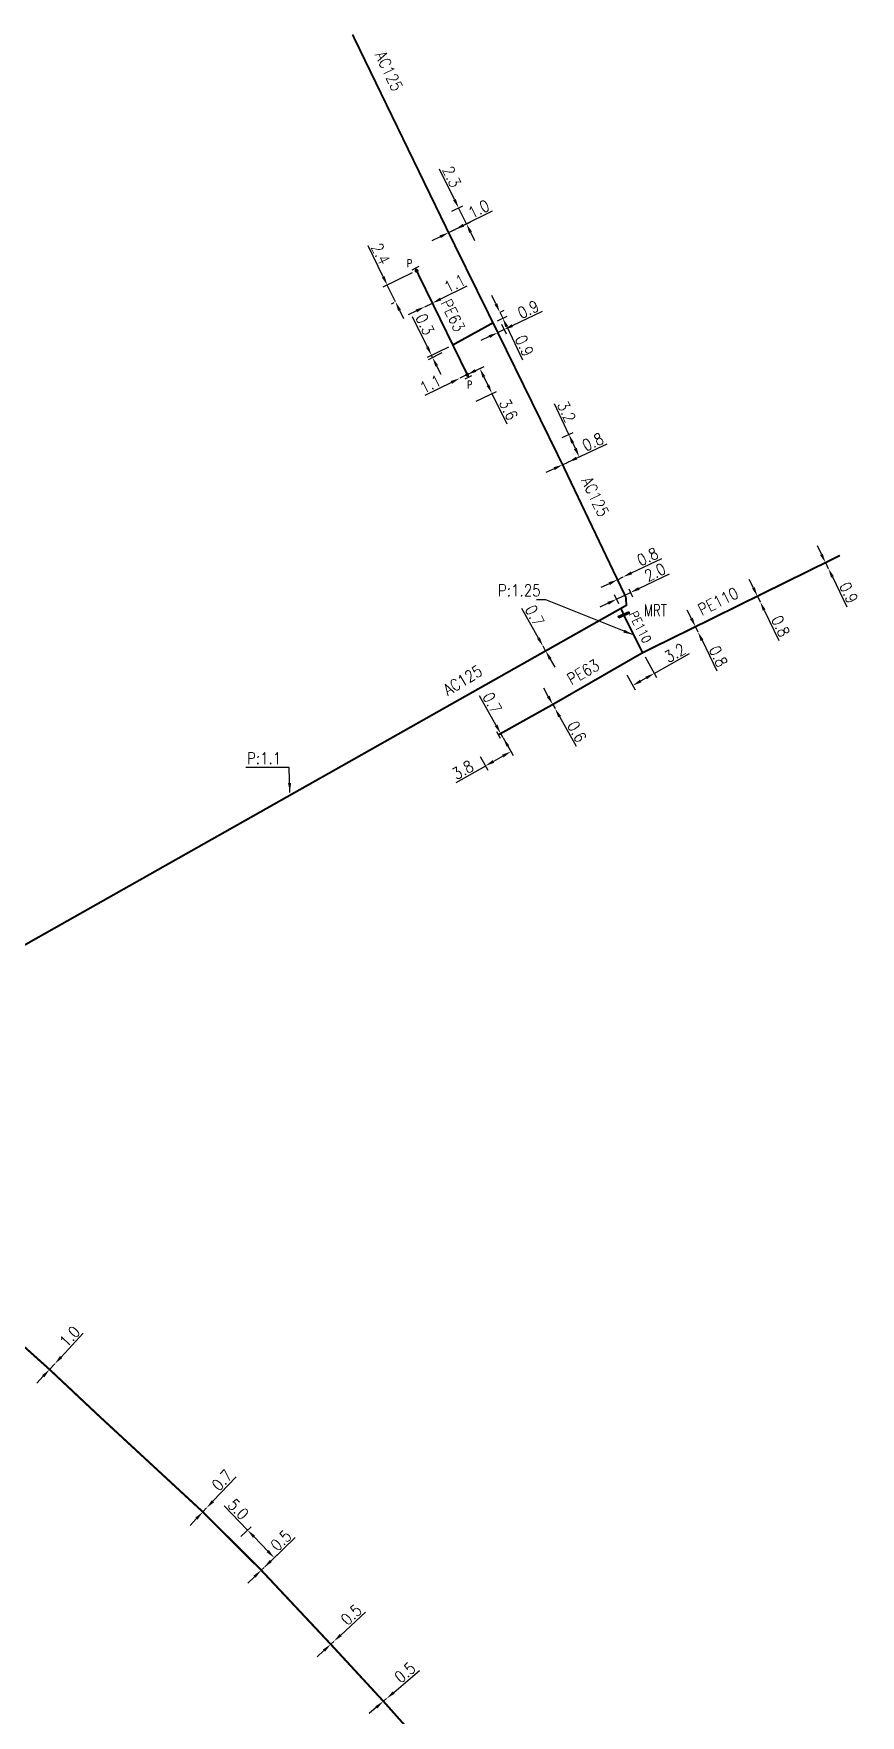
# Model space of a CAD drawing. Header units: millimetres. Extents: x 107999 to 109004, y 120010 to 121005.
# Drawn here: x 108895.8 to 109002.6, y 120782.9 to 121000.1 of the extents above; entities that cross this region are included whole.
import ezdxf
from ezdxf.enums import TextEntityAlignment as Align

# ---------------------------------------------------------------- set-up
doc = ezdxf.new("R2010")
doc.units = ezdxf.units.MM
doc.header["$PDMODE"] = 34
doc.linetypes.add('L_25_AP', pattern=[2000, 1000, 1000])
doc.linetypes.add('L_25_PE', pattern=[2000, 1000, 1000])
doc.layers.get('0').update_dxf_attribs({"linetype": 'CONTINUOUS'})
doc.layers.get('Defpoints').update_dxf_attribs({"linetype": 'CONTINUOUS'})
for name, color, linetype in [('L_150', 1, 'CONTINUOUS'), ('L_300', 7, 'CONTINUOUS'), ('L_340', 7, 'CONTINUOUS')]:
    doc.layers.add(name, color=color, linetype=linetype)
doc.styles.add('G_ROMANS', font='ROMANS.SHX', dxfattribs={"width": 0.75})
doc.styles.get("Standard").update_dxf_attribs({"font": 'romans.shx', "width": 0.85})
doc.dimstyles.get("Standard").update_dxf_attribs({"dimtxt": 1.5, "dimasz": 1.2, "dimexe": 0.625, "dimexo": 0.625, "dimgap": 0.25, "dimtad": 1, "dimdec": 1, "dimzin": 0, "dimdsep": 46, "dimtxsty": 'Standard', "dimcen": -0.5, "dimadec": 0, "dimazin": 0, "dimtfac": 1, "dimtdec": 1, "dimtmove": 0, "dimatfit": 3, "dimfxl": 0, "dimtolj": 1, "dimtzin": 0, "dimarcsym": 0})

# ---------------------------------------------------------------- blocks, each defined once
blk = doc.blocks.new('L_340_07')
at = {"color": 0, "linetype": 'Continuous', "const_width": 0.25, "flags": 128}
blk.add_lwpolyline([(0, 0), (0.35, 0)], dxfattribs=at)
at = {"color": 0, "linetype": 'Continuous', "flags": 128}
blk.add_lwpolyline([(0.35, -0.5), (0.35, 0.5)], dxfattribs=at)
at = {"color": 0, "linetype": 'Continuous', "width": 0.75, "flags": 3}
for tag, p in [('DEF_LEG', (0.72, -3.47)), ('DEF_COUP', (0.72, -5.97)), ('DEF_TYPE', (0.72, -8.47))]:
    blk.add_attdef(tag, text='', height=1.2, dxfattribs=at).set_placement(p, align=Align.MIDDLE)
blk = doc.blocks.new('L_340_17')
at = {"linetype": 'Continuous'}
blk.add_hatch(color=0, dxfattribs=at).paths.add_polyline_path([(0.125, 0.75), (-0.125, 0.75), (-0.125, -0.75), (0.125, -0.75)])
at = {"color": 0, "linetype": 'Continuous'}
blk.add_lwpolyline([(-0.125, 0.75), (0.125, 0.75), (0.125, -0.75), (-0.125, -0.75)], close=True, dxfattribs=at)
at = {"color": 0, "linetype": 'Continuous', "width": 0.75}
for tag, height, flags, p in [('MRT', 1.5, 8, (0, 3)), ('DEF_LEG', 1.2, 3, (0, -5)), ('DEF_COUP', 1.2, 3, (0, -7.5)), ('DEF_TYPE', 1.2, 3, (0, -10))]:
    blk.add_attdef(tag, text='', height=height, dxfattribs=dict(at, flags=flags)).set_placement(p, align=Align.MIDDLE)
blk = doc.blocks.new('*D396')
at = {"layer": 'Defpoints', "color": 0, "linetype": 'Continuous', "transparency": 16777216}
for p in [(108941.02, 120784.71), (108941.44, 120785.06), (108941.44, 120785.06)]:
    blk.add_point(p, dxfattribs=at)
at = {"layer": 'L_150', "color": 0, "linetype": 'Continuous', "lineweight": -2, "transparency": 16777216}
for p, q in [((108942.35, 120785.84), (108945.67, 120788.69)), ((108940.11, 120783.93), (108939.2, 120783.14)), ((108941.02, 120784.71), (108941.44, 120785.06))]:
    blk.add_line(p, q, dxfattribs=at)
at = {"layer": 'L_150', "color": 0, "linetype": 'Continuous', "transparency": 16777216}
for points in [[(108942.22, 120786), (108942.48, 120785.69), (108941.44, 120785.06)], [(108939.98, 120784.08), (108940.24, 120783.77), (108941.02, 120784.71)]]:
    blk.add_solid(points, dxfattribs=at)
at = {"layer": 'L_150', "color": 0, "linetype": 'Continuous', "transparency": 16777216, "insert": (108943.81, 120788.42), "char_height": 1.5, "attachment_point": 5, "rotation": 40.5929}
blk.add_mtext('\\A1;0.5', dxfattribs=at)
blk = doc.blocks.new('*D397')
at = {"layer": 'Defpoints', "color": 0, "linetype": 'Continuous', "transparency": 16777216}
for p in [(108934.62, 120792.45), (108934.62, 120792.45), (108934.22, 120792.07)]:
    blk.add_point(p, dxfattribs=at)
at = {"layer": 'L_150', "color": 0, "linetype": 'Continuous', "lineweight": -2, "transparency": 16777216}
for p, q in [((108935.5, 120793.26), (108938.71, 120796.24)), ((108934.22, 120792.07), (108934.62, 120792.45)), ((108933.34, 120791.26), (108932.46, 120790.44))]:
    blk.add_line(p, q, dxfattribs=at)
at = {"layer": 'L_150', "color": 0, "linetype": 'Continuous', "transparency": 16777216}
for points in [[(108935.37, 120793.41), (108935.64, 120793.12), (108934.62, 120792.45)], [(108933.2, 120791.4), (108933.48, 120791.11), (108934.22, 120792.07)]]:
    blk.add_solid(points, dxfattribs=at)
at = {"layer": 'L_150', "color": 0, "linetype": 'Continuous', "transparency": 16777216, "insert": (108936.87, 120795.89), "char_height": 1.5, "attachment_point": 5, "rotation": 42.8501}
blk.add_mtext('\\A1;0.5', dxfattribs=at)
blk = doc.blocks.new('*D398')
at = {"layer": 'Defpoints', "color": 0, "linetype": 'Continuous', "transparency": 16777216}
for p in [(108922.17, 120805.55), (108923.48, 120806.81), (108925.24, 120801.64)]:
    blk.add_point(p, dxfattribs=at)
at = {"layer": 'L_150', "color": 0, "linetype": 'Continuous', "lineweight": -2, "transparency": 16777216}
for p, q in [((108923.48, 120806.81), (108920.45, 120809.96)), ((108922.62, 120805.98), (108923.93, 120807.25)), ((108926.08, 120804.11), (108924.31, 120805.95)), ((108925.69, 120802.07), (108927.36, 120803.68))]:
    blk.add_line(p, q, dxfattribs=at)
at = {"layer": 'L_150', "color": 0, "linetype": 'Continuous', "transparency": 16777216}
for points in [[(108924.45, 120806.09), (108924.17, 120805.81), (108923.48, 120806.81)], [(108926.22, 120804.25), (108925.93, 120803.97), (108926.91, 120803.25)]]:
    blk.add_solid(points, dxfattribs=at)
at = {"layer": 'L_150', "color": 0, "linetype": 'Continuous', "transparency": 16777216, "insert": (108922.27, 120809.51), "char_height": 1.5, "attachment_point": 5, "rotation": 313.8975}
blk.add_mtext('\\A1;5.0', dxfattribs=at)
blk = doc.blocks.new('*D399')
at = {"layer": 'Defpoints', "color": 0, "linetype": 'Continuous', "transparency": 16777216}
for p in [(108925.24, 120801.64), (108925.6, 120801.98), (108925.6, 120801.98)]:
    blk.add_point(p, dxfattribs=at)
at = {"layer": 'L_150', "color": 0, "linetype": 'Continuous', "lineweight": -2, "transparency": 16777216}
for p, q in [((108926.46, 120802.82), (108929.61, 120805.85)), ((108924.37, 120800.8), (108923.51, 120799.97)), ((108925.24, 120801.64), (108925.6, 120801.98))]:
    blk.add_line(p, q, dxfattribs=at)
at = {"layer": 'L_150', "color": 0, "linetype": 'Continuous', "transparency": 16777216}
for points in [[(108926.33, 120802.96), (108926.6, 120802.67), (108925.6, 120801.98)], [(108924.24, 120800.95), (108924.51, 120800.66), (108925.24, 120801.64)]]:
    blk.add_solid(points, dxfattribs=at)
at = {"layer": 'L_150', "color": 0, "linetype": 'Continuous', "transparency": 16777216, "insert": (108927.78, 120805.47), "char_height": 1.5, "attachment_point": 5, "rotation": 43.8975}
blk.add_mtext('\\A1;0.5', dxfattribs=at)
blk = doc.blocks.new('*D400')
at = {"layer": 'Defpoints', "color": 0, "linetype": 'Continuous', "transparency": 16777216}
for p in [(108918.17, 120809.68), (108918.17, 120809.68), (108917.69, 120809.17)]:
    blk.add_point(p, dxfattribs=at)
at = {"layer": 'L_150', "color": 0, "linetype": 'Continuous', "lineweight": -2, "transparency": 16777216}
for p, q in [((108918.99, 120810.55), (108922, 120813.72)), ((108917.69, 120809.17), (108918.17, 120809.68)), ((108916.86, 120808.3), (108916.04, 120807.43))]:
    blk.add_line(p, q, dxfattribs=at)
at = {"layer": 'L_150', "color": 0, "linetype": 'Continuous', "transparency": 16777216}
for points in [[(108918.85, 120810.69), (108919.14, 120810.41), (108918.17, 120809.68)], [(108916.72, 120808.43), (108917.01, 120808.16), (108917.69, 120809.17)]]:
    blk.add_solid(points, dxfattribs=at)
at = {"layer": 'L_150', "color": 0, "linetype": 'Continuous', "transparency": 16777216, "insert": (108920.18, 120813.26), "char_height": 1.5, "attachment_point": 5, "rotation": 46.5577}
blk.add_mtext('\\A1;0.7', dxfattribs=at)
blk = doc.blocks.new('*D401')
at = {"layer": 'Defpoints', "color": 0, "linetype": 'Continuous', "transparency": 16777216}
for p in [(108897.89, 120827.57), (108898.57, 120828.3), (108898.57, 120828.3)]:
    blk.add_point(p, dxfattribs=at)
at = {"layer": 'L_150', "color": 0, "linetype": 'Continuous', "lineweight": -2, "transparency": 16777216}
for p, q in [((108899.39, 120829.17), (108902.24, 120832.24)), ((108897.89, 120827.57), (108898.57, 120828.3)), ((108897.07, 120826.69), (108896.25, 120825.81))]:
    blk.add_line(p, q, dxfattribs=at)
at = {"layer": 'L_150', "color": 0, "linetype": 'Continuous', "transparency": 16777216}
for points in [[(108899.24, 120829.31), (108899.53, 120829.04), (108898.57, 120828.3)], [(108896.92, 120826.82), (108897.22, 120826.55), (108897.89, 120827.57)]]:
    blk.add_solid(points, dxfattribs=at)
at = {"layer": 'L_150', "color": 0, "linetype": 'Continuous', "transparency": 16777216, "insert": (108900.49, 120831.83), "char_height": 1.5, "attachment_point": 5, "rotation": 47.0126}
blk.add_mtext('\\A1;1.0', dxfattribs=at)
blk = doc.blocks.new('*D585')
at = {"layer": 'Defpoints', "color": 0, "linetype": 'Continuous', "transparency": 16777216}
for p in [(108949.28, 120976.9), (108950.73, 120977.62), (108949.44, 120974.42)]:
    blk.add_point(p, dxfattribs=at)
at = {"layer": 'L_150', "color": 0, "linetype": 'Continuous', "lineweight": -2, "transparency": 16777216}
for p, q in [((108950.2, 120978.7), (108948.26, 120982.62)), ((108949.84, 120977.18), (108951.29, 120977.9)), ((108951.75, 120975.56), (108950.73, 120977.62)), ((108950, 120974.69), (108952.31, 120975.83)), ((108952.28, 120974.48), (108952.81, 120973.41))]:
    blk.add_line(p, q, dxfattribs=at)
at = {"layer": 'L_150', "color": 0, "linetype": 'Continuous', "transparency": 16777216}
for points in [[(108950.38, 120978.78), (108950.02, 120978.61), (108950.73, 120977.62)], [(108952.46, 120974.57), (108952.1, 120974.39), (108951.75, 120975.56)]]:
    blk.add_solid(points, dxfattribs=at)
at = {"layer": 'L_150', "color": 0, "linetype": 'Continuous', "transparency": 16777216, "insert": (108949.86, 120981.64), "char_height": 1.5, "attachment_point": 5, "rotation": 296.2725}
blk.add_mtext('\\A1;2.3', dxfattribs=at)
blk = doc.blocks.new('*D586')
at = {"layer": 'Defpoints', "color": 0, "linetype": 'Continuous', "transparency": 16777216}
for p in [(108950.29, 120974.84), (108950.29, 120974.84), (108949.44, 120974.42)]:
    blk.add_point(p, dxfattribs=at)
at = {"layer": 'L_150', "color": 0, "linetype": 'Continuous', "lineweight": -2, "transparency": 16777216}
for p, q in [((108951.36, 120975.37), (108955.12, 120977.22)), ((108949.44, 120974.42), (108950.29, 120974.84)), ((108948.36, 120973.88), (108947.28, 120973.35))]:
    blk.add_line(p, q, dxfattribs=at)
at = {"layer": 'L_150', "color": 0, "linetype": 'Continuous', "transparency": 16777216}
for points in [[(108951.27, 120975.55), (108951.45, 120975.19), (108950.29, 120974.84)], [(108948.27, 120974.06), (108948.45, 120973.71), (108949.44, 120974.42)]]:
    blk.add_solid(points, dxfattribs=at)
at = {"layer": 'L_150', "color": 0, "linetype": 'Continuous', "transparency": 16777216, "insert": (108953.34, 120977.46), "char_height": 1.5, "attachment_point": 5, "rotation": 26.2725}
blk.add_mtext('\\A1;1.0', dxfattribs=at)
blk = doc.blocks.new('*D587')
at = {"layer": 'Defpoints', "color": 0, "linetype": 'Continuous', "transparency": 16777216}
for p in [(108955.63, 120963.93), (108956.06, 120964.13), (108955.18, 120962.77)]:
    blk.add_point(p, dxfattribs=at)
at = {"layer": 'L_150', "color": 0, "linetype": 'Continuous', "lineweight": -2, "transparency": 16777216}
for p, q in [((108955.55, 120965.22), (108955.03, 120966.3)), ((108956.06, 120964.13), (108956.43, 120963.37)), ((108956.19, 120964.2), (108956.63, 120964.4)), ((108955.75, 120963.04), (108956.99, 120963.64)), ((108956.95, 120962.28), (108959, 120957.98))]:
    blk.add_line(p, q, dxfattribs=at)
at = {"layer": 'L_150', "color": 0, "linetype": 'Continuous', "transparency": 16777216}
for points in [[(108955.73, 120965.3), (108955.37, 120965.13), (108956.06, 120964.13)], [(108957.13, 120962.37), (108956.77, 120962.2), (108956.43, 120963.37)]]:
    blk.add_solid(points, dxfattribs=at)
at = {"layer": 'L_150', "color": 0, "linetype": 'Continuous', "transparency": 16777216, "insert": (108959.23, 120959.82), "char_height": 1.5, "attachment_point": 5, "rotation": 295.5122}
blk.add_mtext('\\A1;0.9', dxfattribs=at)
blk = doc.blocks.new('*D588')
at = {"layer": 'Defpoints', "color": 0, "linetype": 'Continuous', "transparency": 16777216}
for p in [(108963.54, 120947.68), (108964.97, 120948.35), (108964.17, 120944.44)]:
    blk.add_point(p, dxfattribs=at)
at = {"layer": 'L_150', "color": 0, "linetype": 'Continuous', "lineweight": -2, "transparency": 16777216}
for p, q in [((108964.97, 120948.35), (108963.11, 120952.31)), ((108964.11, 120947.94), (108965.53, 120948.61)), ((108965.82, 120946.54), (108965.48, 120947.26)), ((108964.74, 120944.71), (108966.89, 120945.71))]:
    blk.add_line(p, q, dxfattribs=at)
at = {"layer": 'L_150', "color": 0, "linetype": 'Continuous', "transparency": 16777216}
for points in [[(108965.66, 120947.34), (108965.29, 120947.18), (108964.97, 120948.35)], [(108966, 120946.62), (108965.63, 120946.45), (108966.32, 120945.45)]]:
    blk.add_solid(points, dxfattribs=at)
at = {"layer": 'L_150', "color": 0, "linetype": 'Continuous', "transparency": 16777216, "insert": (108964.69, 120951.29), "char_height": 1.5, "attachment_point": 5, "rotation": 295.091}
blk.add_mtext('\\A1;3.2', dxfattribs=at)
blk = doc.blocks.new('*D589')
at = {"layer": 'Defpoints', "color": 0, "linetype": 'Continuous', "transparency": 16777216}
for p in [(108964.17, 120944.44), (108964.9, 120944.78), (108964.9, 120944.78)]:
    blk.add_point(p, dxfattribs=at)
at = {"layer": 'L_150', "color": 0, "linetype": 'Continuous', "lineweight": -2, "transparency": 16777216}
for p, q in [((108965.98, 120945.29), (108969.94, 120947.14)), ((108964.17, 120944.44), (108964.9, 120944.78)), ((108963.09, 120943.93), (108962, 120943.42))]:
    blk.add_line(p, q, dxfattribs=at)
at = {"layer": 'L_150', "color": 0, "linetype": 'Continuous', "transparency": 16777216}
for points in [[(108963, 120944.11), (108963.17, 120943.75), (108964.17, 120944.44)], [(108965.9, 120945.47), (108966.07, 120945.11), (108964.9, 120944.78)]]:
    blk.add_solid(points, dxfattribs=at)
at = {"layer": 'L_150', "color": 0, "linetype": 'Continuous', "transparency": 16777216, "insert": (108968.08, 120947.38), "char_height": 1.5, "attachment_point": 5, "rotation": 25.091}
blk.add_mtext('\\A1;0.8', dxfattribs=at)
blk = doc.blocks.new('*D590')
at = {"layer": 'Defpoints', "color": 0, "linetype": 'Continuous', "transparency": 16777216}
for p in [(108971.26, 120929.59), (108971.98, 120929.94), (108971.98, 120929.94)]:
    blk.add_point(p, dxfattribs=at)
at = {"layer": 'L_150', "color": 0, "linetype": 'Continuous', "lineweight": -2, "transparency": 16777216}
for p, q in [((108973.07, 120930.46), (108977.01, 120932.34)), ((108970.18, 120929.07), (108969.1, 120928.56)), ((108971.26, 120929.59), (108971.98, 120929.94))]:
    blk.add_line(p, q, dxfattribs=at)
at = {"layer": 'L_150', "color": 0, "linetype": 'Continuous', "transparency": 16777216}
for points in [[(108970.09, 120929.25), (108970.27, 120928.89), (108971.26, 120929.59)], [(108972.98, 120930.64), (108973.15, 120930.28), (108971.98, 120929.94)]]:
    blk.add_solid(points, dxfattribs=at)
at = {"layer": 'L_150', "color": 0, "linetype": 'Continuous', "transparency": 16777216, "insert": (108975.15, 120932.56), "char_height": 1.5, "attachment_point": 5, "rotation": 25.585}
blk.add_mtext('\\A1;0.8', dxfattribs=at)
blk = doc.blocks.new('*D591')
at = {"layer": 'Defpoints', "color": 0, "linetype": 'Continuous', "transparency": 16777216}
for p in [(108945.31, 120969.49), (108942.58, 120965.48), (108942.92, 120965.65)]:
    blk.add_point(p, dxfattribs=at)
at = {"layer": 'L_300', "color": 0, "linetype": 'Continuous', "lineweight": -2, "transparency": 16777216}
for p, q in [((108941, 120968.71), (108939.05, 120972.7)), ((108944.75, 120969.21), (108940.96, 120967.36)), ((108942.58, 120965.48), (108941.52, 120967.64)), ((108942.36, 120965.37), (108942.01, 120965.2)), ((108943.1, 120964.4), (108943.63, 120963.32))]:
    blk.add_line(p, q, dxfattribs=at)
at = {"layer": 'L_300', "color": 0, "linetype": 'Continuous', "transparency": 16777216}
for points in [[(108941.18, 120968.8), (108940.82, 120968.63), (108941.52, 120967.64)], [(108943.28, 120964.49), (108942.92, 120964.31), (108942.58, 120965.48)]]:
    blk.add_solid(points, dxfattribs=at)
at = {"layer": 'L_300', "color": 0, "linetype": 'Continuous', "transparency": 16777216, "insert": (108940.66, 120971.68), "char_height": 1.5, "attachment_point": 5, "rotation": 296.0446}
blk.add_mtext('\\A1;2.4', dxfattribs=at)
blk = doc.blocks.new('*D592')
at = {"layer": 'Defpoints', "color": 0, "linetype": 'Continuous', "transparency": 16777216}
for p in [(108946.36, 120964.84), (108946.36, 120964.84), (108947.35, 120965.32)]:
    blk.add_point(p, dxfattribs=at)
at = {"layer": 'L_150', "color": 0, "linetype": 'Continuous', "lineweight": -2, "transparency": 16777216}
for p, q in [((108948.42, 120965.85), (108951.86, 120967.53)), ((108945.28, 120964.31), (108944.2, 120963.78)), ((108946.36, 120964.84), (108947.35, 120965.32))]:
    blk.add_line(p, q, dxfattribs=at)
at = {"layer": 'L_150', "color": 0, "linetype": 'Continuous', "transparency": 16777216}
for points in [[(108948.34, 120966.03), (108948.51, 120965.67), (108947.35, 120965.32)], [(108945.19, 120964.49), (108945.37, 120964.13), (108946.36, 120964.84)]]:
    blk.add_solid(points, dxfattribs=at)
at = {"layer": 'L_150', "color": 0, "linetype": 'Continuous', "transparency": 16777216, "insert": (108950.24, 120967.85), "char_height": 1.5, "attachment_point": 5, "rotation": 26.0446}
blk.add_mtext('\\A1;1.1', dxfattribs=at)
blk = doc.blocks.new('*D593')
at = {"layer": 'Defpoints', "color": 0, "linetype": 'Continuous', "transparency": 16777216}
for p in [(108949.99, 120959.91), (108947.37, 120958.29), (108949.13, 120959.15)]:
    blk.add_point(p, dxfattribs=at)
at = {"layer": 'L_150', "color": 0, "linetype": 'Continuous', "lineweight": -2, "transparency": 16777216}
for p, q in [((108946.71, 120959.64), (108944.78, 120963.56)), ((108949.43, 120959.63), (108946.67, 120958.28)), ((108948.57, 120958.88), (108946.81, 120958.01)), ((108947.37, 120958.29), (108947.24, 120958.56)), ((108947.9, 120957.21), (108948.42, 120956.13))]:
    blk.add_line(p, q, dxfattribs=at)
at = {"layer": 'L_150', "color": 0, "linetype": 'Continuous', "transparency": 16777216}
for points in [[(108946.89, 120959.72), (108946.53, 120959.55), (108947.24, 120958.56)], [(108948.07, 120957.3), (108947.72, 120957.12), (108947.37, 120958.29)]]:
    blk.add_solid(points, dxfattribs=at)
at = {"layer": 'L_150', "color": 0, "linetype": 'Continuous', "transparency": 16777216, "insert": (108946.38, 120962.58), "char_height": 1.5, "attachment_point": 5, "rotation": 296.0976}
blk.add_mtext('\\A1;0.3', dxfattribs=at)
blk = doc.blocks.new('*D594')
at = {"layer": 'Defpoints', "color": 0, "linetype": 'Continuous', "transparency": 16777216}
for p in [(108951.86, 120956.08), (108955.05, 120953.64), (108952.46, 120952.37)]:
    blk.add_point(p, dxfattribs=at)
at = {"layer": 'L_300', "color": 0, "linetype": 'Continuous', "lineweight": -2, "transparency": 16777216}
for p, q in [((108952.42, 120956.36), (108954.03, 120957.14)), ((108954, 120955.79), (108954.52, 120954.71)), ((108953.02, 120952.64), (108955.61, 120953.91)), ((108955.05, 120953.64), (108956.98, 120949.71))]:
    blk.add_line(p, q, dxfattribs=at)
at = {"layer": 'L_300', "color": 0, "linetype": 'Continuous', "transparency": 16777216}
for points in [[(108954.18, 120955.88), (108953.82, 120955.7), (108953.47, 120956.87)], [(108954.7, 120954.8), (108954.35, 120954.63), (108955.05, 120953.64)]]:
    blk.add_solid(points, dxfattribs=at)
at = {"layer": 'L_300', "color": 0, "linetype": 'Continuous', "transparency": 16777216, "insert": (108957.18, 120951.57), "char_height": 1.5, "attachment_point": 5, "rotation": 296.0976}
blk.add_mtext('\\A1;3.6', dxfattribs=at)
blk = doc.blocks.new('*D595')
at = {"layer": 'Defpoints', "color": 0, "linetype": 'Continuous', "transparency": 16777216}
for p in [(108974.51, 120920.16), (108972.14, 120917.85), (108973.23, 120915.92)]:
    blk.add_point(p, dxfattribs=at)
at = {"layer": 'L_150', "color": 0, "linetype": 'Continuous', "lineweight": -2, "transparency": 16777216}
for p, q in [((108974.82, 120919.61), (108976.32, 120916.94)), ((108976.01, 120917.49), (108980.55, 120920.04)), ((108972.45, 120917.3), (108973.53, 120915.37)), ((108974.27, 120916.51), (108974.97, 120916.9))]:
    blk.add_line(p, q, dxfattribs=at)
at = {"layer": 'L_150', "color": 0, "linetype": 'Continuous', "transparency": 16777216}
for points in [[(108974.17, 120916.68), (108974.37, 120916.33), (108973.23, 120915.92)], [(108974.87, 120917.07), (108975.07, 120916.73), (108976.01, 120917.49)]]:
    blk.add_solid(points, dxfattribs=at)
at = {"layer": 'L_150', "color": 0, "linetype": 'Continuous', "transparency": 16777216, "insert": (108978.68, 120920.13), "char_height": 1.5, "attachment_point": 5, "rotation": 29.3708}
blk.add_mtext('\\A1;3.2', dxfattribs=at)
blk = doc.blocks.new('*D596')
at = {"layer": 'Defpoints', "color": 0, "linetype": 'Continuous', "transparency": 16777216}
for p in [(108962.9, 120913.47), (108963.19, 120912.94), (108963.19, 120912.94)]:
    blk.add_point(p, dxfattribs=at)
at = {"layer": 'L_150', "color": 0, "linetype": 'Continuous', "lineweight": -2, "transparency": 16777216}
for p, q in [((108962.31, 120914.51), (108961.73, 120915.56)), ((108962.9, 120913.47), (108963.19, 120912.94)), ((108963.78, 120911.9), (108965.92, 120908.08))]:
    blk.add_line(p, q, dxfattribs=at)
at = {"layer": 'L_150', "color": 0, "linetype": 'Continuous', "transparency": 16777216}
for points in [[(108962.49, 120914.61), (108962.14, 120914.42), (108962.9, 120913.47)], [(108963.96, 120911.99), (108963.61, 120911.8), (108963.19, 120912.94)]]:
    blk.add_solid(points, dxfattribs=at)
at = {"layer": 'L_150', "color": 0, "linetype": 'Continuous', "transparency": 16777216, "insert": (108966.02, 120909.96), "char_height": 1.5, "attachment_point": 5, "rotation": 299.2697}
blk.add_mtext('\\A1;0.6', dxfattribs=at)
blk = doc.blocks.new('*D597')
at = {"layer": 'Defpoints', "color": 0, "linetype": 'Continuous', "transparency": 16777216}
for p in [(108956.18, 120909.72), (108953.19, 120907.28), (108954.19, 120905.52)]:
    blk.add_point(p, dxfattribs=at)
at = {"layer": 'L_340', "color": 0, "linetype": 'Continuous', "lineweight": -2, "transparency": 16777216}
for p, q in [((108956.48, 120909.18), (108957.8, 120906.86)), ((108954.19, 120905.52), (108950.39, 120903.36)), ((108953.5, 120906.74), (108954.5, 120904.98)), ((108956.45, 120906.81), (108955.23, 120906.12))]:
    blk.add_line(p, q, dxfattribs=at)
at = {"layer": 'L_340', "color": 0, "linetype": 'Continuous', "transparency": 16777216}
for points in [[(108956.35, 120906.98), (108956.55, 120906.63), (108957.5, 120907.4)], [(108955.14, 120906.29), (108955.33, 120905.94), (108954.19, 120905.52)]]:
    blk.add_solid(points, dxfattribs=at)
at = {"layer": 'L_340', "color": 0, "linetype": 'Continuous', "transparency": 16777216, "insert": (108951.28, 120905.02), "char_height": 1.5, "attachment_point": 5, "rotation": 29.5921}
blk.add_mtext('\\A1;3.8', dxfattribs=at)
blk = doc.blocks.new('*D598')
at = {"layer": 'Defpoints', "color": 0, "linetype": 'Continuous', "transparency": 16777216}
for p in [(108956.18, 120909.72), (108956.5, 120909.16), (108956.5, 120909.16)]:
    blk.add_point(p, dxfattribs=at)
at = {"layer": 'L_340', "color": 0, "linetype": 'Continuous', "lineweight": -2, "transparency": 16777216}
for p, q in [((108955.58, 120910.77), (108953.42, 120914.57)), ((108956.5, 120909.16), (108956.18, 120909.72)), ((108957.09, 120908.11), (108957.68, 120907.07))]:
    blk.add_line(p, q, dxfattribs=at)
at = {"layer": 'L_340', "color": 0, "linetype": 'Continuous', "transparency": 16777216}
for points in [[(108955.76, 120910.87), (108955.41, 120910.67), (108956.18, 120909.72)], [(108957.26, 120908.21), (108956.92, 120908.02), (108956.5, 120909.16)]]:
    blk.add_solid(points, dxfattribs=at)
at = {"layer": 'L_340', "color": 0, "linetype": 'Continuous', "transparency": 16777216, "insert": (108955.08, 120913.68), "char_height": 1.5, "attachment_point": 5, "rotation": 299.5921}
blk.add_mtext('\\A1;0.7', dxfattribs=at)
blk = doc.blocks.new('*D599')
at = {"layer": 'Defpoints', "color": 0, "linetype": 'Continuous', "transparency": 16777216}
for p in [(108981.33, 120923.51), (108981.65, 120922.84), (108981.65, 120922.84)]:
    blk.add_point(p, dxfattribs=at)
at = {"layer": 'L_150', "color": 0, "linetype": 'Continuous', "lineweight": -2, "transparency": 16777216}
for p, q in [((108980.81, 120924.59), (108980.28, 120925.67)), ((108981.33, 120923.51), (108981.65, 120922.84)), ((108982.18, 120921.76), (108984.08, 120917.82))]:
    blk.add_line(p, q, dxfattribs=at)
at = {"layer": 'L_150', "color": 0, "linetype": 'Continuous', "transparency": 16777216}
for points in [[(108980.99, 120924.68), (108980.63, 120924.51), (108981.33, 120923.51)], [(108982.36, 120921.85), (108982, 120921.67), (108981.65, 120922.84)]]:
    blk.add_solid(points, dxfattribs=at)
at = {"layer": 'L_150', "color": 0, "linetype": 'Continuous', "transparency": 16777216, "insert": (108984.29, 120919.69), "char_height": 1.5, "attachment_point": 5, "rotation": 295.8265}
blk.add_mtext('\\A1;0.8', dxfattribs=at)
blk = doc.blocks.new('*D600')
at = {"layer": 'Defpoints', "color": 0, "linetype": 'Continuous', "transparency": 16777216}
for p in [(108961.64, 120921), (108961.64, 120921), (108961.98, 120920.39)]:
    blk.add_point(p, dxfattribs=at)
at = {"layer": 'L_150', "color": 0, "linetype": 'Continuous', "lineweight": -2, "transparency": 16777216}
for p, q in [((108961.05, 120922.04), (108958.91, 120925.86)), ((108961.98, 120920.39), (108961.64, 120921)), ((108962.57, 120919.34), (108963.15, 120918.3))]:
    blk.add_line(p, q, dxfattribs=at)
at = {"layer": 'L_150', "color": 0, "linetype": 'Continuous', "transparency": 16777216}
for points in [[(108961.22, 120922.14), (108960.87, 120921.95), (108961.64, 120921)], [(108962.74, 120919.44), (108962.39, 120919.24), (108961.98, 120920.39)]]:
    blk.add_solid(points, dxfattribs=at)
at = {"layer": 'L_150', "color": 0, "linetype": 'Continuous', "transparency": 16777216, "insert": (108960.56, 120924.96), "char_height": 1.5, "attachment_point": 5, "rotation": 299.3341}
blk.add_mtext('\\A1;0.7', dxfattribs=at)
blk = doc.blocks.new('*D606')
at = {"layer": 'Defpoints', "color": 0, "linetype": 'Continuous', "transparency": 16777216}
for p in [(108989.34, 120927.46), (108989.69, 120926.74), (108989.69, 120926.74)]:
    blk.add_point(p, dxfattribs=at)
at = {"layer": 'L_150', "color": 0, "linetype": 'Continuous', "lineweight": -2, "transparency": 16777216}
for p, q in [((108988.82, 120928.54), (108988.29, 120929.62)), ((108989.34, 120927.46), (108989.69, 120926.74)), ((108990.21, 120925.66), (108992.12, 120921.73))]:
    blk.add_line(p, q, dxfattribs=at)
at = {"layer": 'L_150', "color": 0, "linetype": 'Continuous', "transparency": 16777216}
for points in [[(108989, 120928.63), (108988.64, 120928.46), (108989.34, 120927.46)], [(108990.39, 120925.75), (108990.03, 120925.58), (108989.69, 120926.74)]]:
    blk.add_solid(points, dxfattribs=at)
at = {"layer": 'L_150', "color": 0, "linetype": 'Continuous', "transparency": 16777216, "insert": (108992.33, 120923.59), "char_height": 1.5, "attachment_point": 5, "rotation": 295.8775}
blk.add_mtext('\\A1;0.8', dxfattribs=at)
blk = doc.blocks.new('*D607')
at = {"layer": 'Defpoints', "color": 0, "linetype": 'Continuous', "transparency": 16777216}
for p in [(108998.13, 120931.79), (108998.5, 120931.03), (108998.5, 120931.03)]:
    blk.add_point(p, dxfattribs=at)
at = {"layer": 'L_150', "color": 0, "linetype": 'Continuous', "lineweight": -2, "transparency": 16777216}
for p, q in [((108997.6, 120932.87), (108997.08, 120933.95)), ((108998.13, 120931.79), (108998.5, 120931.03)), ((108999.03, 120929.95), (109000.91, 120926.07))]:
    blk.add_line(p, q, dxfattribs=at)
at = {"layer": 'L_150', "color": 0, "linetype": 'Continuous', "transparency": 16777216}
for points in [[(108997.78, 120932.96), (108997.42, 120932.78), (108998.13, 120931.79)], [(108999.21, 120930.04), (108998.85, 120929.86), (108998.5, 120931.03)]]:
    blk.add_solid(points, dxfattribs=at)
at = {"layer": 'L_150', "color": 0, "linetype": 'Continuous', "transparency": 16777216, "insert": (109001.13, 120927.91), "char_height": 1.5, "attachment_point": 5, "rotation": 295.9714}
blk.add_mtext('\\A1;0.9', dxfattribs=at)
blk = doc.blocks.new('*D621')
at = {"layer": 'Defpoints', "color": 0, "linetype": 'Continuous', "transparency": 16777216}
for p in [(108955.18, 120962.77), (108955.99, 120963.16), (108956.6, 120961.89)]:
    blk.add_point(p, dxfattribs=at)
at = {"layer": 'L_150', "color": 0, "linetype": 'Continuous', "lineweight": -2, "transparency": 16777216}
for p, q in [((108957.68, 120962.41), (108961.57, 120964.26)), ((108955.45, 120962.21), (108956.06, 120960.94)), ((108955.79, 120961.5), (108956.6, 120961.89)), ((108956.26, 120962.6), (108956.87, 120961.33)), ((108954.7, 120960.99), (108953.62, 120960.47))]:
    blk.add_line(p, q, dxfattribs=at)
at = {"layer": 'L_150', "color": 0, "linetype": 'Continuous', "transparency": 16777216}
for points in [[(108957.6, 120962.59), (108957.77, 120962.23), (108956.6, 120961.89)], [(108954.62, 120961.17), (108954.79, 120960.81), (108955.79, 120961.5)]]:
    blk.add_solid(points, dxfattribs=at)
at = {"layer": 'L_150', "color": 0, "linetype": 'Continuous', "transparency": 16777216, "insert": (108959.74, 120964.5), "char_height": 1.5, "attachment_point": 5, "rotation": 25.5122}
blk.add_mtext('\\A1;0.9', dxfattribs=at)
blk = doc.blocks.new('*D622')
at = {"layer": 'Defpoints', "color": 0, "linetype": 'Continuous', "transparency": 16777216}
for p in [(108950.88, 120955.6), (108950.88, 120955.6), (108951.86, 120956.08)]:
    blk.add_point(p, dxfattribs=at)
at = {"layer": 'L_300', "color": 0, "linetype": 'Continuous', "lineweight": -2, "transparency": 16777216}
for p, q in [((108949.8, 120955.07), (108946.36, 120953.39)), ((108951.86, 120956.08), (108950.88, 120955.6)), ((108952.94, 120956.61), (108954.02, 120957.14))]:
    blk.add_line(p, q, dxfattribs=at)
at = {"layer": 'L_300', "color": 0, "linetype": 'Continuous', "transparency": 16777216}
for points in [[(108949.71, 120955.25), (108949.89, 120954.89), (108950.88, 120955.6)], [(108952.85, 120956.79), (108953.03, 120956.43), (108951.86, 120956.08)]]:
    blk.add_solid(points, dxfattribs=at)
at = {"layer": 'L_300', "color": 0, "linetype": 'Continuous', "transparency": 16777216, "insert": (108947.1, 120954.86), "char_height": 1.5, "attachment_point": 5, "rotation": 26.0976}
blk.add_mtext('\\A1;1.1', dxfattribs=at)
blk = doc.blocks.new('*D623')
at = {"layer": 'Defpoints', "color": 0, "linetype": 'Continuous', "transparency": 16777216}
for p in [(108972.46, 120928.95), (108972.95, 120927.93), (108971.71, 120925.88)]:
    blk.add_point(p, dxfattribs=at)
at = {"layer": 'L_150', "color": 0, "linetype": 'Continuous', "lineweight": -2, "transparency": 16777216}
for p, q in [((108974.03, 120928.45), (108977.97, 120930.34)), ((108971.44, 120926.45), (108970.87, 120927.63)), ((108971.14, 120927.07), (108972.95, 120927.93)), ((108972.73, 120928.39), (108973.21, 120927.37)), ((108970.06, 120926.55), (108968.98, 120926.03))]:
    blk.add_line(p, q, dxfattribs=at)
at = {"layer": 'L_150', "color": 0, "linetype": 'Continuous', "transparency": 16777216}
for points in [[(108969.97, 120926.73), (108970.15, 120926.37), (108971.14, 120927.07)], [(108973.94, 120928.63), (108974.11, 120928.27), (108972.95, 120927.93)]]:
    blk.add_solid(points, dxfattribs=at)
at = {"layer": 'L_150', "color": 0, "linetype": 'Continuous', "transparency": 16777216, "insert": (108976.11, 120930.55), "char_height": 1.5, "attachment_point": 5, "rotation": 25.585}
blk.add_mtext('\\A1;2.0', dxfattribs=at)
blk = doc.blocks.new('L_300_12')
at = {"color": 0, "linetype": 'Continuous', "const_width": 0.248, "flags": 128}
blk.add_lwpolyline([(-0.13, 0, 1), (0.13, 0, 1)], format="xyb", close=True, dxfattribs=at)
at = {"linetype": 'Continuous', "style": 'G_ROMANS', "width": 0.75}
blk.add_attdef('P', text='', height=1, dxfattribs=at).set_placement((0, 1.33), align=Align.MIDDLE_CENTER)
at = {"color": 0, "linetype": 'Continuous', "width": 0.75, "flags": 3}
for tag, p in [('DEF_LEG', (0, -5)), ('DEF_COUP', (0, -7.5)), ('DEF_TYPE', (0, -10))]:
    blk.add_attdef(tag, text='', height=1.2, dxfattribs=at).set_placement(p, align=Align.MIDDLE)

msp = doc.modelspace()

# ---------------------------------------------------------------- linework, layer by layer
at = {"layer": 'L_150', "linetype": 'L_25_AP', "const_width": 0.25, "flags": 128}
for points in [[(108845.52, 120852.44), (108846.5, 120853.7), (108851.86, 120855.39), (108851.86, 120855.39), (108852.81, 120856.5), (108858.47, 120861.95), (108859.34, 120862.4), (108859.34, 120862.4), (108860.91, 120863.35), (108864.65, 120865.48), (108894.23, 120882.15), (108961.98, 120920.39), (108971.97, 120926.03), (108972.41, 120926.28), (108972.34, 120927.34), (108971.26, 120929.59), (108964.17, 120944.44), (108955.18, 120962.77), (108949.44, 120974.42), (108937.03, 121000)], [(108972.02, 120925.17), (108971.71, 120925.88)], [(108859.34, 120862.4), (108859.65, 120860.85), (108865.47, 120856.13), (108866.94, 120854.7), (108868.71, 120853.43), (108874.09, 120849.21), (108878.54, 120844.93), (108889.75, 120834.88), (108897.89, 120827.57), (108904.22, 120821.62), (108917.69, 120809.17), (108925.24, 120801.64), (108934.22, 120792.07), (108941.02, 120784.71), (108951.33, 120773.14), (108958.12, 120765.53), (108960.02, 120763.32), (108963.03, 120759.89), (108968.45, 120753.74), (108986.21, 120732.83), (109000, 120716.97)]]:
    msp.add_lwpolyline(points, dxfattribs=at)
at = {"layer": 'L_150', "linetype": 'L_25_PE', "const_width": 0.25, "flags": 128}
for points in [[(108945.31, 120969.49), (108947.35, 120965.32), (108949.99, 120959.91), (108951.86, 120956.08), (108951.86, 120956.08)], [(108949.99, 120959.91), (108955.18, 120962.77)], [(108956.18, 120909.72), (108962.9, 120913.47), (108974.51, 120920.16), (108981.33, 120923.51), (108989.34, 120927.46), (108998.13, 120931.79), (109000, 120932.71)], [(108974.51, 120920.16), (108972.12, 120924.94)]]:
    msp.add_lwpolyline(points, dxfattribs=at)

# ---------------------------------------------------------------- block references
at = {"layer": 'L_300'}
ref = msp.add_blockref('L_300_12', (108945.31, 120969.49), dxfattribs=dict(at, rotation=43.38650034088094))
ref.add_attrib('P', 'P', dxfattribs={"layer": '0', "linetype": 'Continuous', "height": 1, "style": 'G_ROMANS', "width": 0.75}).set_placement((108944.39, 120970.45), align=Align.MIDDLE_CENTER)
ref = msp.add_blockref('L_300_12', (108951.86, 120956.08), dxfattribs=dict(at, rotation=193.0364969970063))
ref.add_attrib('P', 'P', dxfattribs={"layer": '0', "linetype": 'Continuous', "height": 1, "style": 'G_ROMANS', "width": 0.75}).set_placement((108952.16, 120954.79), align=Align.MIDDLE_CENTER)
at = {"layer": 'L_340'}
for p, rotation in [((108945.31, 120969.49), 116.0445974471122), ((108951.86, 120956.08), 296.0975913416173), ((108956.18, 120909.72), 209.1047824666966)]:
    msp.add_blockref('L_340_07', p, dxfattribs=dict(at, rotation=rotation))
ref = msp.add_blockref('L_340_17', (108972.07, 120925.05), dxfattribs=dict(at, rotation=293.3936582321431))
ref.add_attrib('MRT', 'MRT', dxfattribs={"layer": '0', "color": 0, "linetype": 'Continuous', "height": 1.5, "width": 0.75, "flags": 8}).set_placement((108976.15, 120925.62), align=Align.MIDDLE)

# ---------------------------------------------------------------- texts
at = {"layer": 'L_150', "linetype": 'Continuous', "width": 0.85}
for s, height, rotation, p in [('AC125', 1.5, 295.5556, (108939.9, 120997.4)), ('PE63', 1.5, 295.5556, (108948.38, 120965.38)), ('AC125', 1.5, 295.5556, (108966.55, 120942.42)), ('PE110', 1.5, 26.2419, (108982.15, 120924.92)), ('PE110', 1.2, 296.5916, (108972.68, 120925.16)), ('PE63', 1.5, 29.3685, (108965.29, 120915.93))]:
    msp.add_text(s, height=height, rotation=rotation, dxfattribs=at).set_placement(p)
msp.add_text('AC125', height=1.5, rotation=31.3485, dxfattribs=at).set_placement((108951.27, 120916.6), align=Align.MIDDLE)
at = {"layer": 'L_150', "linetype": 'Continuous', "char_height": 1.5, "attachment_point": 9}
for s, insert in [('\\A1;P:1.25', (108961.34, 120927.45)), ('P:1.1', (108927.83, 120905.77))]:
    msp.add_mtext(s, dxfattribs=dict(at, insert=insert))

# ---------------------------------------------------------------- dimensions: what is measured, and where the dimension line sits
at = {"layer": 'L_150', "linetype": 'Continuous'}
for base, p1, p2, angle, picture, middle in [((108950.73, 120977.62), (108949.44, 120974.42), (108949.28, 120976.9), 296.2725, '*D585', (108948.97, 120981.19)), ((108950.287015, 120974.836318), (108949.435151, 120974.415809), (108950.287015, 120974.836318), 206.272502, '*D586', (108953.779337, 120976.560246)), ((108946.36, 120964.84), (108947.35, 120965.32), (108946.36, 120964.84), 26.0446, '*D592', (108950.68, 120966.95)), ((108956.6, 120961.89), (108955.18, 120962.77), (108955.99, 120963.16), 205.5122, '*D621', (108960.17, 120963.59)), ((108956.06, 120964.13), (108955.18, 120962.77), (108955.63, 120963.93), 295.5122, '*D587', (108958.33, 120959.38)), ((108947.37, 120958.29), (108949.99, 120959.91), (108949.13, 120959.15), 116.0976, '*D593', (108945.48, 120962.14)), ((108964.97, 120948.35), (108964.17, 120944.44), (108963.54, 120947.68), 295.091, '*D588', (108963.79, 120950.87)), ((108964.9, 120944.78), (108964.17, 120944.44), (108964.9, 120944.78), 205.091, '*D589', (108968.51, 120946.47)), ((108971.98, 120929.94), (108971.26, 120929.59), (108971.98, 120929.94), 205.585, '*D590', (108975.58, 120931.66)), ((108998.5016, 120931.0267), (108998.1294, 120931.7908), (108998.5016, 120931.0267), 115.9714, '*D607', (109000.2338, 120927.4707)), ((108972.95, 120927.93), (108971.71, 120925.88), (108972.46, 120928.95), 205.585, '*D623', (108976.54, 120929.65)), ((108989.69, 120926.74), (108989.34, 120927.46), (108989.69, 120926.74), 115.8775, '*D606', (108991.43, 120923.16)), ((108961.64, 120921), (108961.98, 120920.39), (108961.64, 120921), 299.3341, '*D600', (108959.68, 120924.47)), ((108981.6549, 120922.8382), (108981.3282, 120923.5133), (108981.6549, 120922.8382), 115.8265, '*D599', (108983.3913, 120919.2506)), ((108973.23, 120915.92), (108974.51, 120920.16), (108972.14, 120917.85), 29.3708, '*D595', (108979.17, 120919.26)), ((108963.19, 120912.94), (108962.9, 120913.47), (108963.19, 120912.94), 119.2697, '*D596', (108965.14, 120909.47)), ((108898.57, 120828.3), (108897.89, 120827.57), (108898.57, 120828.3), 227.0126, '*D401', (108901.23, 120831.15)), ((108918.17, 120809.68), (108917.69, 120809.17), (108918.17, 120809.68), 226.5577, '*D400', (108920.91, 120812.57)), ((108923.48, 120806.81), (108925.24, 120801.64), (108922.17, 120805.55), 313.8975, '*D398', (108921.55, 120808.82)), ((108925.6, 120801.98), (108925.24, 120801.64), (108925.6, 120801.98), 223.8975, '*D399', (108928.47, 120804.75)), ((108934.6235, 120792.447), (108934.2203, 120792.073), (108934.6235, 120792.447), 222.8501, '*D397', (108937.5456, 120795.1576)), ((108941.44, 120785.06), (108941.02, 120784.71), (108941.44, 120785.06), 220.5929, '*D396', (108944.46, 120787.66))]:
    dim = msp.add_linear_dim(base=base, p1=p1, p2=p2, angle=angle, dimstyle='Standard', dxfattribs=at)
    dim.commit()
    dim.dimension.update_dxf_attribs({"geometry": picture, "text_midpoint": middle, "dimtype": 160})
at = {"layer": 'L_300', "linetype": 'Continuous'}
for base, p1, p2, angle, picture, middle in [((108942.58, 120965.48), (108945.31, 120969.49), (108942.92, 120965.65), 116.0446, '*D591', (108939.76, 120971.24)), ((108950.88, 120955.6), (108951.86, 120956.08), (108950.88, 120955.6), 26.0976, '*D622', (108947.54, 120953.97)), ((108955.05, 120953.64), (108951.86, 120956.08), (108952.46, 120952.37), 116.0976, '*D594', (108956.28, 120951.13))]:
    dim = msp.add_linear_dim(base=base, p1=p1, p2=p2, angle=angle, dimstyle='Standard', dxfattribs=at)
    dim.commit()
    dim.dimension.update_dxf_attribs({"geometry": picture, "text_midpoint": middle, "dimtype": 160})
at = {"layer": 'L_340', "linetype": 'Continuous'}
for base, p1, p2, angle, picture, middle in [((108956.497, 120909.1584), (108956.1761, 120909.7236), (108956.497, 120909.1584), 119.5921, '*D598', (108954.2078, 120913.1895)), ((108954.19, 120905.52), (108956.18, 120909.72), (108953.19, 120907.28), 29.5921, '*D597', (108951.77, 120904.15))]:
    dim = msp.add_linear_dim(base=base, p1=p1, p2=p2, angle=angle, dimstyle='Standard', dxfattribs=at)
    dim.commit()
    dim.dimension.update_dxf_attribs({"geometry": picture, "text_midpoint": middle, "dimtype": 160})

# ---------------------------------------------------------------- leaders
at = {"layer": 'L_150', "linetype": 'Continuous'}
msp.add_leader([(108973.22, 120922.49), (108962.01, 120926.97), (108960.81, 120926.97)], dimstyle='Standard', dxfattribs=at)
at = {"layer": 'L_150', "linetype": 'Continuous', "annotation_type": 0, "has_hookline": 1, "hookline_direction": 1, "text_width": 4.13}
msp.add_leader([(108928.94, 120902.12), (108928.84, 120905.35), (108927.64, 120905.35)], dimstyle='Standard', dxfattribs=at)

doc.saveas('drawing.dxf')
